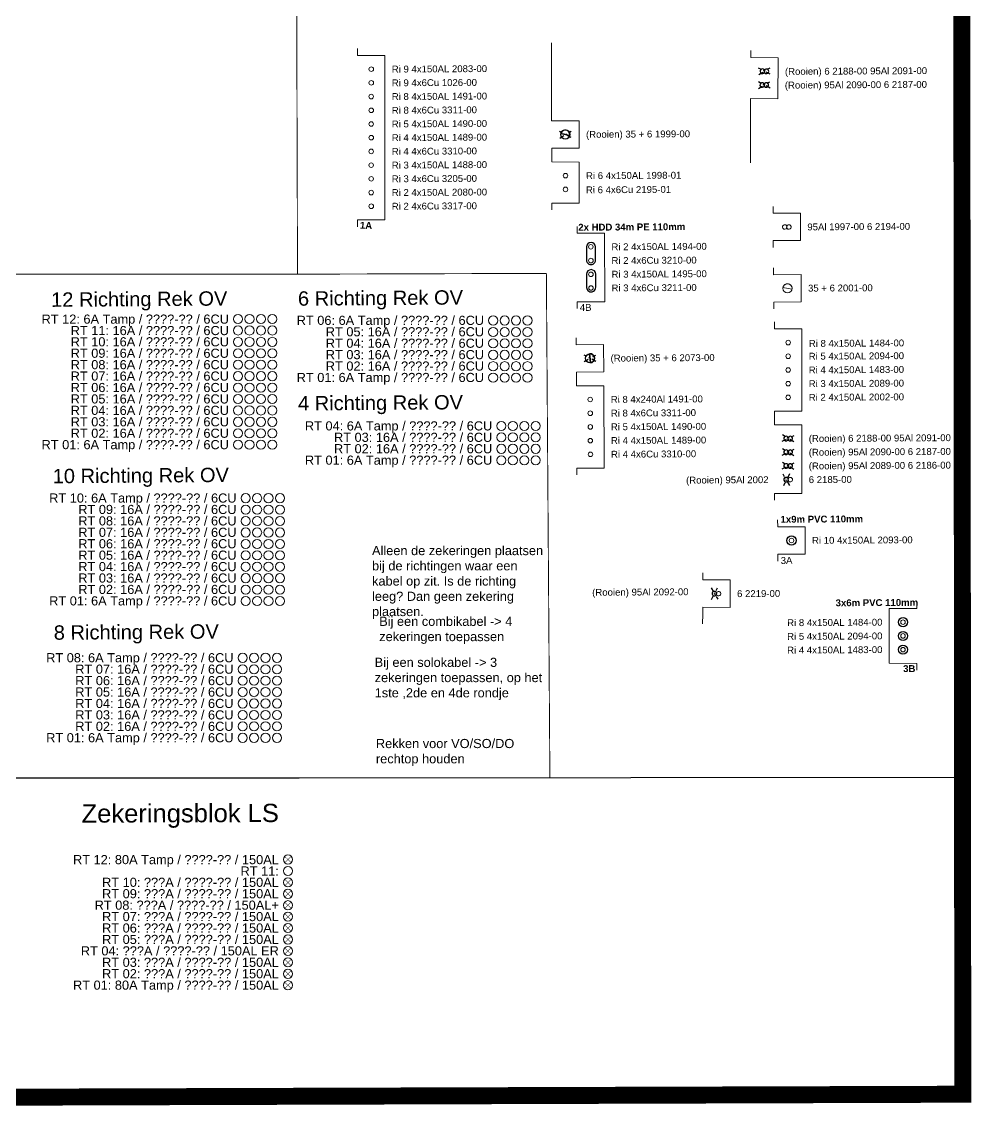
# Model space of a CAD drawing. Header units: metres. Extents: x 342 to 10732, y 11 to 2199.
# Drawn here: x 1237.1 to 1341, y 42.3 to 161.1 of the extents above; entities that cross this region are included whole.
import ezdxf
from ezdxf.enums import TextEntityAlignment as Align

# ---------------------------------------------------------------- set-up
doc = ezdxf.new("R2010")
doc.units = ezdxf.units.M
doc.linetypes.add('DASHDOT', pattern=[1, 0.5, -0.25, 0, -0.25])
doc.linetypes.add('DASHED', pattern=[0.75, 0.5, -0.25])
for name, color, linetype, lineweight in [('01 - Bestaande kabel', 125, 'Continuous', 0), ('01 - Mantelbuis', 6, 'Continuous', 0), ('Aansluiting LS K01', 120, 'DASHED', 0), ('Aansluiting LS K02', 52, 'DASHED', 0), ('Aansluiting LS K03', 5, 'DASHED', 0), ('Aansluiting LS K06', 30, 'DASHED', 0), ('Aansluiting LS K07', 252, 'DASHED', 0), ('Aansluiting LS K08', 244, 'DASHED', 0), ('Aansluiting LS K09', 104, 'DASHED', 0), ('Aansluiting LS K10', 1, 'DASHED', 0), ('Aansluiting LS K11', 190, 'DASHED', 0), ('Aansluiting LS K12', 201, 'DASHED', 0), ('E_LV_CROSS_SECTION', 5, 'Continuous', 0), ('E_LV_REFERENCE', 5, 'Continuous', 0)]:
    doc.layers.add(name, color=color, linetype=linetype, lineweight=lineweight)
for name, color, linetype, lineweight, true_color in [('01-Te Rooien Kabel', 7, 'DASHDOT', 0, 0x1940ff), ('Aansluiting LS K04', 7, 'DASHED', 0, 0x00f000), ('Aansluiting LS K05', 7, 'DASHED', 0, 0xeb00eb)]:
    doc.layers.add(name, color=color, linetype=linetype, lineweight=lineweight, true_color=true_color)
for name, color, linetype in [('N-E-LS-Mantelbuis', 6, 'Continuous'), ('N-E-LS-Verwijderd', 5, 'DASHDOT'), ('Opmerking', 7, 'Continuous')]:
    doc.layers.add(name, color=color, linetype=linetype)
doc.styles.add('ARIAL', font='arial.ttf')
doc.styles.get("Standard").update_dxf_attribs({"font": 'arial.ttf'})
doc.styles.add('TM-0.5', font='', dxfattribs={"height": 0.5})
doc.styles.get('TM-0.5').set_extended_font_data('Arial Nova Light')

# ---------------------------------------------------------------- blocks, each defined once
blk = doc.blocks.new('E_LV_CABLE_POINT_POSITION_MAP_2')
at = {"color": 0, "linetype": 'ByBlock'}
for start, end in [(48.652161, 228.652161), (228.652161, 48.652161)]:
    blk.add_arc((-0.5, 0), 124999.9, start, end, dxfattribs=at)
blk = doc.blocks.new('E_LV_CABLE_POINT_POSITION_MAP_1')
at = {"color": 0, "linetype": 'ByBlock'}
for start, end in [(48.652161, 228.652161), (228.652161, 48.652161)]:
    blk.add_arc((-0.5, 0), 124999.9, start, end, dxfattribs=at)
blk = doc.blocks.new('E_LV_CABLE_POINT_POSITION_MAP_3')
at = {"color": 0, "linetype": 'ByBlock'}
for p in [(0, 249997), (265, 249997)]:
    blk.add_line(p, (265, -250000), dxfattribs=at)
blk.add_lwpolyline([(265, -250000), (0, 249997)], dxfattribs=at)
blk.add_circle((265, -1), 249999, dxfattribs=at)
blk.add_arc((132.5, -1.5), 249998.5, 270.030367, 90.030367, dxfattribs=at)
blk = doc.blocks.new('RT 1-12 OV')
at = {"linetype": 'DASHED'}
blk.add_wipeout([(-21.91, 7.99), (5.78, 7.99), (5.78, -7.65), (-21.91, -7.65)], dxfattribs=at)
at = {"layer": 'Aansluiting LS K01', "linetype": 'Continuous'}
for centre in [(1.12, -6.49), (2.37, -6.49), (3.62, -6.49), (4.87, -6.49)]:
    blk.add_circle(centre, 0.5, dxfattribs=at)
at = {"layer": 'Aansluiting LS K02', "linetype": 'Continuous'}
for centre in [(1.12, -5.24), (2.37, -5.24), (3.62, -5.24), (4.87, -5.24)]:
    blk.add_circle(centre, 0.5, dxfattribs=at)
at = {"layer": 'Aansluiting LS K03', "linetype": 'Continuous'}
for centre in [(1.12, -3.99), (2.37, -3.99), (3.62, -3.99), (4.87, -3.99)]:
    blk.add_circle(centre, 0.5, dxfattribs=at)
at = {"layer": 'Aansluiting LS K04', "linetype": 'Continuous'}
for centre in [(1.12, -2.74), (2.37, -2.74), (3.62, -2.74), (4.87, -2.74)]:
    blk.add_circle(centre, 0.5, dxfattribs=at)
at = {"layer": 'Aansluiting LS K05', "linetype": 'Continuous'}
for centre in [(1.12, -1.49), (2.37, -1.49), (3.62, -1.49), (4.87, -1.49)]:
    blk.add_circle(centre, 0.5, dxfattribs=at)
at = {"layer": 'Aansluiting LS K06', "linetype": 'Continuous'}
for centre in [(1.12, -0.24), (2.37, -0.24), (3.62, -0.24), (4.87, -0.24)]:
    blk.add_circle(centre, 0.5, dxfattribs=at)
at = {"layer": 'Aansluiting LS K07', "linetype": 'Continuous'}
for centre in [(1.12, 1.01), (2.37, 1.01), (3.62, 1.01), (4.87, 1.01)]:
    blk.add_circle(centre, 0.5, dxfattribs=at)
at = {"layer": 'Aansluiting LS K08', "linetype": 'Continuous'}
for centre in [(1.12, 2.26), (2.37, 2.26), (3.62, 2.26), (4.87, 2.26)]:
    blk.add_circle(centre, 0.5, dxfattribs=at)
at = {"layer": 'Aansluiting LS K09', "linetype": 'Continuous'}
for centre in [(1.12, 3.51), (2.37, 3.51), (3.62, 3.51), (4.87, 3.51)]:
    blk.add_circle(centre, 0.5, dxfattribs=at)
at = {"layer": 'Aansluiting LS K10', "linetype": 'Continuous'}
for centre in [(1.12, 4.76), (2.37, 4.76), (3.62, 4.76), (4.87, 4.76)]:
    blk.add_circle(centre, 0.5, dxfattribs=at)
at = {"layer": 'Aansluiting LS K11', "linetype": 'Continuous'}
for centre in [(1.12, 6.01), (2.37, 6.01), (3.62, 6.01), (4.87, 6.01)]:
    blk.add_circle(centre, 0.5, dxfattribs=at)
at = {"layer": 'Aansluiting LS K12', "linetype": 'Continuous'}
for centre in [(1.12, 7.26), (2.37, 7.26), (3.62, 7.26), (4.87, 7.26)]:
    blk.add_circle(centre, 0.5, dxfattribs=at)
at = {"layer": 'Aansluiting LS K01', "style": 'ARIAL'}
blk.add_attdef('RT_01:', text='', height=1, dxfattribs=at).set_placement((0.12, -6.98), align=Align.RIGHT)
at = {"layer": 'Aansluiting LS K02', "style": 'ARIAL'}
blk.add_attdef('RT_02:', text='', height=1, dxfattribs=at).set_placement((0.12, -5.73), align=Align.RIGHT)
at = {"layer": 'Aansluiting LS K03', "style": 'ARIAL'}
blk.add_attdef('RT_03:', text='', height=1, dxfattribs=at).set_placement((0.12, -4.48), align=Align.RIGHT)
at = {"layer": 'Aansluiting LS K04', "style": 'ARIAL'}
blk.add_attdef('RT_04:', text='', height=1, dxfattribs=at).set_placement((0.12, -3.23), align=Align.RIGHT)
at = {"layer": 'Aansluiting LS K05', "style": 'ARIAL'}
blk.add_attdef('RT_05:', text='', height=1, dxfattribs=at).set_placement((0.12, -1.98), align=Align.RIGHT)
at = {"layer": 'Aansluiting LS K06', "style": 'ARIAL'}
blk.add_attdef('RT_06:', text='', height=1, dxfattribs=at).set_placement((0.12, -0.73), align=Align.RIGHT)
at = {"layer": 'Aansluiting LS K07', "style": 'ARIAL'}
blk.add_attdef('RT_07:', text='', height=1, dxfattribs=at).set_placement((0.12, 0.52), align=Align.RIGHT)
at = {"layer": 'Aansluiting LS K08', "style": 'ARIAL'}
blk.add_attdef('RT_08:', text='', height=1, dxfattribs=at).set_placement((0.12, 1.77), align=Align.RIGHT)
at = {"layer": 'Aansluiting LS K09', "style": 'ARIAL'}
blk.add_attdef('RT_09:', text='', height=1, dxfattribs=at).set_placement((0.12, 3.02), align=Align.RIGHT)
at = {"layer": 'Aansluiting LS K10', "style": 'ARIAL'}
blk.add_attdef('RT_10:', text='', height=1, dxfattribs=at).set_placement((0.12, 4.27), align=Align.RIGHT)
at = {"layer": 'Aansluiting LS K11', "style": 'ARIAL'}
blk.add_attdef('RT_11:', text='', height=1, dxfattribs=at).set_placement((0.12, 5.5), align=Align.RIGHT)
at = {"layer": 'Aansluiting LS K12', "style": 'ARIAL'}
blk.add_attdef('RT_12:', text='', height=1, dxfattribs=at).set_placement((0.12, 6.75), align=Align.RIGHT)
blk = doc.blocks.new('RT 1-10 OV')
at = {"linetype": 'DASHED'}
blk.add_wipeout([(-22.09, 8.07), (5.6, 8.07), (5.6, -5.16), (-22.09, -5.16)], dxfattribs=at)
at = {"layer": 'Aansluiting LS K01', "linetype": 'Continuous'}
for centre in [(0.94, -4.01), (2.19, -4.01), (3.44, -4.01), (4.69, -4.01)]:
    blk.add_circle(centre, 0.5, dxfattribs=at)
at = {"layer": 'Aansluiting LS K02', "linetype": 'Continuous'}
for centre in [(0.94, -2.76), (2.19, -2.76), (3.44, -2.76), (4.69, -2.76)]:
    blk.add_circle(centre, 0.5, dxfattribs=at)
at = {"layer": 'Aansluiting LS K03', "linetype": 'Continuous'}
for centre in [(0.94, -1.51), (2.19, -1.51), (3.44, -1.51), (4.69, -1.51)]:
    blk.add_circle(centre, 0.5, dxfattribs=at)
at = {"layer": 'Aansluiting LS K04', "linetype": 'Continuous'}
for centre in [(0.94, -0.26), (2.19, -0.26), (3.44, -0.26), (4.69, -0.26)]:
    blk.add_circle(centre, 0.5, dxfattribs=at)
at = {"layer": 'Aansluiting LS K05', "linetype": 'Continuous'}
for centre in [(0.94, 0.99), (2.19, 0.99), (3.44, 0.99), (4.69, 0.99)]:
    blk.add_circle(centre, 0.5, dxfattribs=at)
at = {"layer": 'Aansluiting LS K06', "linetype": 'Continuous'}
for centre in [(0.94, 2.24), (2.19, 2.24), (3.44, 2.24), (4.69, 2.24)]:
    blk.add_circle(centre, 0.5, dxfattribs=at)
at = {"layer": 'Aansluiting LS K07', "linetype": 'Continuous'}
for centre in [(0.94, 3.49), (2.19, 3.49), (3.44, 3.49), (4.69, 3.49)]:
    blk.add_circle(centre, 0.5, dxfattribs=at)
at = {"layer": 'Aansluiting LS K08', "linetype": 'Continuous'}
for centre in [(0.94, 4.74), (2.19, 4.74), (3.44, 4.74), (4.69, 4.74)]:
    blk.add_circle(centre, 0.5, dxfattribs=at)
at = {"layer": 'Aansluiting LS K09', "linetype": 'Continuous'}
for centre in [(0.94, 5.99), (2.19, 5.99), (3.44, 5.99), (4.69, 5.99)]:
    blk.add_circle(centre, 0.5, dxfattribs=at)
at = {"layer": 'Aansluiting LS K10', "linetype": 'Continuous'}
for centre in [(0.94, 7.24), (2.19, 7.24), (3.44, 7.24), (4.69, 7.24)]:
    blk.add_circle(centre, 0.5, dxfattribs=at)
at = {"layer": 'Aansluiting LS K01', "style": 'ARIAL'}
blk.add_attdef('RT_01:', text='', height=1, dxfattribs=at).set_placement((-0.06, -4.49), align=Align.RIGHT)
at = {"layer": 'Aansluiting LS K02', "style": 'ARIAL'}
blk.add_attdef('RT_02:', text='', height=1, dxfattribs=at).set_placement((-0.06, -3.24), align=Align.RIGHT)
at = {"layer": 'Aansluiting LS K03', "style": 'ARIAL'}
blk.add_attdef('RT_03:', text='', height=1, dxfattribs=at).set_placement((-0.06, -1.99), align=Align.RIGHT)
at = {"layer": 'Aansluiting LS K04', "style": 'ARIAL'}
blk.add_attdef('RT_04:', text='', height=1, dxfattribs=at).set_placement((-0.06, -0.74), align=Align.RIGHT)
at = {"layer": 'Aansluiting LS K05', "style": 'ARIAL'}
blk.add_attdef('RT_05:', text='', height=1, dxfattribs=at).set_placement((-0.06, 0.51), align=Align.RIGHT)
at = {"layer": 'Aansluiting LS K06', "style": 'ARIAL'}
blk.add_attdef('RT_06:', text='', height=1, dxfattribs=at).set_placement((-0.06, 1.76), align=Align.RIGHT)
at = {"layer": 'Aansluiting LS K07', "style": 'ARIAL'}
blk.add_attdef('RT_07:', text='', height=1, dxfattribs=at).set_placement((-0.06, 3.01), align=Align.RIGHT)
at = {"layer": 'Aansluiting LS K08', "style": 'ARIAL'}
blk.add_attdef('RT_08:', text='', height=1, dxfattribs=at).set_placement((-0.06, 4.26), align=Align.RIGHT)
at = {"layer": 'Aansluiting LS K09', "style": 'ARIAL'}
blk.add_attdef('RT_09:', text='', height=1, dxfattribs=at).set_placement((-0.06, 5.51), align=Align.RIGHT)
at = {"layer": 'Aansluiting LS K10', "style": 'ARIAL'}
blk.add_attdef('RT_10:', text='', height=1, dxfattribs=at).set_placement((-0.06, 6.76), align=Align.RIGHT)
blk = doc.blocks.new('RT 1-8 OV')
at = {"linetype": 'DASHED'}
blk.add_wipeout([(-22.16, 5.51), (5.53, 5.51), (5.53, -5.36), (-22.16, -5.36)], dxfattribs=at)
at = {"layer": 'Aansluiting LS K01', "linetype": 'Continuous'}
for centre in [(0.87, -4.21), (2.12, -4.21), (3.37, -4.21), (4.62, -4.21)]:
    blk.add_circle(centre, 0.5, dxfattribs=at)
at = {"layer": 'Aansluiting LS K02', "linetype": 'Continuous'}
for centre in [(0.87, -2.96), (2.12, -2.96), (3.37, -2.96), (4.62, -2.96)]:
    blk.add_circle(centre, 0.5, dxfattribs=at)
at = {"layer": 'Aansluiting LS K03', "linetype": 'Continuous'}
for centre in [(0.87, -1.71), (2.12, -1.71), (3.37, -1.71), (4.62, -1.71)]:
    blk.add_circle(centre, 0.5, dxfattribs=at)
at = {"layer": 'Aansluiting LS K04', "linetype": 'Continuous'}
for centre in [(0.87, -0.46), (2.12, -0.46), (3.37, -0.46), (4.62, -0.46)]:
    blk.add_circle(centre, 0.5, dxfattribs=at)
at = {"layer": 'Aansluiting LS K05', "linetype": 'Continuous'}
for centre in [(0.87, 0.79), (2.12, 0.79), (3.37, 0.79), (4.62, 0.79)]:
    blk.add_circle(centre, 0.5, dxfattribs=at)
at = {"layer": 'Aansluiting LS K06', "linetype": 'Continuous'}
for centre in [(0.87, 2.04), (2.12, 2.04), (3.37, 2.04), (4.62, 2.04)]:
    blk.add_circle(centre, 0.5, dxfattribs=at)
at = {"layer": 'Aansluiting LS K07', "linetype": 'Continuous'}
for centre in [(0.87, 3.29), (2.12, 3.29), (3.37, 3.29), (4.62, 3.29)]:
    blk.add_circle(centre, 0.5, dxfattribs=at)
at = {"layer": 'Aansluiting LS K08', "linetype": 'Continuous'}
for centre in [(0.87, 4.54), (2.12, 4.54), (3.37, 4.54), (4.62, 4.54)]:
    blk.add_circle(centre, 0.5, dxfattribs=at)
at = {"layer": 'Aansluiting LS K01', "style": 'ARIAL'}
blk.add_attdef('RT_01:', text='', height=1, dxfattribs=at).set_placement((-0.13, -4.7), align=Align.RIGHT)
at = {"layer": 'Aansluiting LS K02', "style": 'ARIAL'}
blk.add_attdef('RT_02:', text='', height=1, dxfattribs=at).set_placement((-0.13, -3.45), align=Align.RIGHT)
at = {"layer": 'Aansluiting LS K03', "style": 'ARIAL'}
blk.add_attdef('RT_03:', text='', height=1, dxfattribs=at).set_placement((-0.13, -2.2), align=Align.RIGHT)
at = {"layer": 'Aansluiting LS K04', "style": 'ARIAL'}
blk.add_attdef('RT_04:', text='', height=1, dxfattribs=at).set_placement((-0.13, -0.95), align=Align.RIGHT)
at = {"layer": 'Aansluiting LS K05', "style": 'ARIAL'}
blk.add_attdef('RT_05:', text='', height=1, dxfattribs=at).set_placement((-0.13, 0.3), align=Align.RIGHT)
at = {"layer": 'Aansluiting LS K06', "style": 'ARIAL'}
blk.add_attdef('RT_06:', text='', height=1, dxfattribs=at).set_placement((-0.13, 1.55), align=Align.RIGHT)
at = {"layer": 'Aansluiting LS K07', "style": 'ARIAL'}
blk.add_attdef('RT_07:', text='', height=1, dxfattribs=at).set_placement((-0.13, 2.8), align=Align.RIGHT)
at = {"layer": 'Aansluiting LS K08', "style": 'ARIAL'}
blk.add_attdef('RT_08:', text='', height=1, dxfattribs=at).set_placement((-0.13, 4.05), align=Align.RIGHT)
blk = doc.blocks.new('RT 1-6 OV')
at = {"linetype": 'DASHED'}
blk.add_wipeout([(-22.69, 4.28), (5, 4.28), (5, -4.09), (-22.69, -4.09)], dxfattribs=at)
at = {"layer": 'Aansluiting LS K01', "linetype": 'Continuous'}
for centre in [(0.33, -2.94), (1.58, -2.94), (2.83, -2.94), (4.08, -2.94)]:
    blk.add_circle(centre, 0.5, dxfattribs=at)
at = {"layer": 'Aansluiting LS K02', "linetype": 'Continuous'}
for centre in [(0.33, -1.69), (1.58, -1.69), (2.83, -1.69), (4.08, -1.69)]:
    blk.add_circle(centre, 0.5, dxfattribs=at)
at = {"layer": 'Aansluiting LS K03', "linetype": 'Continuous'}
for centre in [(0.33, -0.44), (1.58, -0.44), (2.83, -0.44), (4.08, -0.44)]:
    blk.add_circle(centre, 0.5, dxfattribs=at)
at = {"layer": 'Aansluiting LS K04', "linetype": 'Continuous'}
for centre in [(0.33, 0.81), (1.58, 0.81), (2.83, 0.81), (4.08, 0.81)]:
    blk.add_circle(centre, 0.5, dxfattribs=at)
at = {"layer": 'Aansluiting LS K05', "linetype": 'Continuous'}
for centre in [(0.33, 2.06), (1.58, 2.06), (2.83, 2.06), (4.08, 2.06)]:
    blk.add_circle(centre, 0.5, dxfattribs=at)
at = {"layer": 'Aansluiting LS K06', "linetype": 'Continuous'}
for centre in [(0.33, 3.31), (1.58, 3.31), (2.83, 3.31), (4.08, 3.31)]:
    blk.add_circle(centre, 0.5, dxfattribs=at)
at = {"layer": 'Aansluiting LS K01', "style": 'ARIAL'}
blk.add_attdef('RT_01:', text='', height=1, dxfattribs=at).set_placement((-0.67, -3.42), align=Align.RIGHT)
at = {"layer": 'Aansluiting LS K02', "style": 'ARIAL'}
blk.add_attdef('RT_02:', text='', height=1, dxfattribs=at).set_placement((-0.67, -2.17), align=Align.RIGHT)
at = {"layer": 'Aansluiting LS K03', "style": 'ARIAL'}
blk.add_attdef('RT_03:', text='', height=1, dxfattribs=at).set_placement((-0.67, -0.92), align=Align.RIGHT)
at = {"layer": 'Aansluiting LS K04', "style": 'ARIAL'}
blk.add_attdef('RT_04:', text='', height=1, dxfattribs=at).set_placement((-0.67, 0.33), align=Align.RIGHT)
at = {"layer": 'Aansluiting LS K05', "style": 'ARIAL'}
blk.add_attdef('RT_05:', text='', height=1, dxfattribs=at).set_placement((-0.67, 1.58), align=Align.RIGHT)
at = {"layer": 'Aansluiting LS K06', "style": 'ARIAL'}
blk.add_attdef('RT_06:', text='', height=1, dxfattribs=at).set_placement((-0.67, 2.83), align=Align.RIGHT)
blk = doc.blocks.new('RT 1-4 OV')
at = {"linetype": 'DASHED'}
blk.add_wipeout([(-21.84, 3), (5.85, 3), (5.85, -2.88), (-21.84, -2.88)], dxfattribs=at)
at = {"layer": 'Aansluiting LS K01', "linetype": 'Continuous'}
for centre in [(1.19, -1.72), (2.44, -1.72), (3.69, -1.72), (4.94, -1.72)]:
    blk.add_circle(centre, 0.5, dxfattribs=at)
at = {"layer": 'Aansluiting LS K02', "linetype": 'Continuous'}
for centre in [(1.19, -0.47), (2.44, -0.47), (3.69, -0.47), (4.94, -0.47)]:
    blk.add_circle(centre, 0.5, dxfattribs=at)
at = {"layer": 'Aansluiting LS K03', "linetype": 'Continuous'}
for centre in [(1.19, 0.78), (2.44, 0.78), (3.69, 0.78), (4.94, 0.78)]:
    blk.add_circle(centre, 0.5, dxfattribs=at)
at = {"layer": 'Aansluiting LS K04', "linetype": 'Continuous'}
for centre in [(1.19, 2.03), (2.44, 2.03), (3.69, 2.03), (4.94, 2.03)]:
    blk.add_circle(centre, 0.5, dxfattribs=at)
at = {"layer": 'Aansluiting LS K01', "style": 'ARIAL'}
blk.add_attdef('RT_01:', text='', height=1, dxfattribs=at).set_placement((0.19, -2.21), align=Align.RIGHT)
at = {"layer": 'Aansluiting LS K02', "style": 'ARIAL'}
blk.add_attdef('RT_02:', text='', height=1, dxfattribs=at).set_placement((0.19, -0.96), align=Align.RIGHT)
at = {"layer": 'Aansluiting LS K03', "style": 'ARIAL'}
blk.add_attdef('RT_03:', text='', height=1, dxfattribs=at).set_placement((0.19, 0.29), align=Align.RIGHT)
at = {"layer": 'Aansluiting LS K04', "style": 'ARIAL'}
blk.add_attdef('RT_04:', text='', height=1, dxfattribs=at).set_placement((0.19, 1.54), align=Align.RIGHT)
blk = doc.blocks.new('RT 1-12 LS')
at = {"linetype": 'DASHED'}
blk.add_wipeout([(-24.51, 8.12), (3.18, 8.12), (3.18, -7.51), (-24.51, -7.51)], dxfattribs=at)
at = {"layer": 'Aansluiting LS K01', "linetype": 'Continuous'}
blk.add_circle((2.26, -6.36), 0.5, dxfattribs=at)
at = {"layer": 'Aansluiting LS K02', "linetype": 'Continuous'}
blk.add_circle((2.26, -5.11), 0.5, dxfattribs=at)
at = {"layer": 'Aansluiting LS K03', "linetype": 'Continuous'}
blk.add_circle((2.26, -3.86), 0.5, dxfattribs=at)
at = {"layer": 'Aansluiting LS K04', "linetype": 'Continuous'}
blk.add_circle((2.26, -2.61), 0.5, dxfattribs=at)
at = {"layer": 'Aansluiting LS K05', "linetype": 'Continuous'}
blk.add_circle((2.26, -1.36), 0.5, dxfattribs=at)
at = {"layer": 'Aansluiting LS K06', "linetype": 'Continuous'}
blk.add_circle((2.26, -0.11), 0.5, dxfattribs=at)
at = {"layer": 'Aansluiting LS K07', "linetype": 'Continuous'}
blk.add_circle((2.26, 1.14), 0.5, dxfattribs=at)
at = {"layer": 'Aansluiting LS K08', "linetype": 'Continuous'}
blk.add_circle((2.26, 2.39), 0.5, dxfattribs=at)
at = {"layer": 'Aansluiting LS K09', "linetype": 'Continuous'}
blk.add_circle((2.26, 3.64), 0.5, dxfattribs=at)
at = {"layer": 'Aansluiting LS K10', "linetype": 'Continuous'}
blk.add_circle((2.26, 4.89), 0.5, dxfattribs=at)
at = {"layer": 'Aansluiting LS K11', "linetype": 'Continuous'}
blk.add_circle((2.26, 6.14), 0.5, dxfattribs=at)
at = {"layer": 'Aansluiting LS K12', "linetype": 'Continuous'}
blk.add_circle((2.26, 7.39), 0.5, dxfattribs=at)
at = {"layer": 'Aansluiting LS K01'}
blk.add_attdef('RT_01:', text='', height=1, dxfattribs=at).set_placement((1.26, -6.85), align=Align.RIGHT)
at = {"layer": 'Aansluiting LS K02'}
blk.add_attdef('RT_02:', text='', height=1, dxfattribs=at).set_placement((1.26, -5.6), align=Align.RIGHT)
at = {"layer": 'Aansluiting LS K03'}
blk.add_attdef('RT_03:', text='', height=1, dxfattribs=at).set_placement((1.26, -4.35), align=Align.RIGHT)
at = {"layer": 'Aansluiting LS K04'}
blk.add_attdef('RT_04:', text='', height=1, dxfattribs=at).set_placement((1.26, -3.1), align=Align.RIGHT)
at = {"layer": 'Aansluiting LS K05'}
blk.add_attdef('RT_05:', text='', height=1, dxfattribs=at).set_placement((1.26, -1.85), align=Align.RIGHT)
at = {"layer": 'Aansluiting LS K06'}
blk.add_attdef('RT_06:', text='', height=1, dxfattribs=at).set_placement((1.26, -0.6), align=Align.RIGHT)
at = {"layer": 'Aansluiting LS K07'}
blk.add_attdef('RT_07:', text='', height=1, dxfattribs=at).set_placement((1.26, 0.65), align=Align.RIGHT)
at = {"layer": 'Aansluiting LS K08'}
blk.add_attdef('RT_08:', text='', height=1, dxfattribs=at).set_placement((1.26, 1.9), align=Align.RIGHT)
at = {"layer": 'Aansluiting LS K09'}
blk.add_attdef('RT_09:', text='', height=1, dxfattribs=at).set_placement((1.26, 3.15), align=Align.RIGHT)
at = {"layer": 'Aansluiting LS K10'}
blk.add_attdef('RT_10:', text='', height=1, dxfattribs=at).set_placement((1.26, 4.4), align=Align.RIGHT)
at = {"layer": 'Aansluiting LS K11'}
blk.add_attdef('RT_11:', text='', height=1, dxfattribs=at).set_placement((1.26, 5.63), align=Align.RIGHT)
at = {"layer": 'Aansluiting LS K12'}
blk.add_attdef('RT_12:', text='', height=1, dxfattribs=at).set_placement((1.26, 6.88), align=Align.RIGHT)
blk = doc.blocks.new('Zekering')
at = {"color": 0, "linetype": 'Continuous', "const_width": 0.05}
for points in [[(-0.36, 0.34), (0.35, -0.35)], [(-0.35, -0.35), (0.35, 0.35)]]:
    blk.add_lwpolyline(points, dxfattribs=at)

msp = doc.modelspace()

# ---------------------------------------------------------------- linework, layer by layer
at = {"const_width": 0.1}
for points in [[(1223.39294, 133.4354), (1267.29991, 133.4354), (1267.07838, 205.66857)], [(1267.29991, 133.4354), (1294.52214, 133.52204), (1294.90776, 78.36782)]]:
    msp.add_lwpolyline(points, dxfattribs=at)
msp.add_lwpolyline([(1223.56826, 78.34332), (1267.47524, 78.34332), (1340.04657, 78.40815)])
at = {"layer": '01-Te Rooien Kabel', "lineweight": 30}
for points in [[(1319.01722, 155.3188), (1317.74081, 155.98842)], [(1317.75758, 155.28862), (1319.00044, 156.0186)], [(1318.99129, 153.78902), (1317.71488, 154.45864)], [(1317.73165, 153.75884), (1318.97452, 154.48882)], [(1297.25245, 148.39398), (1295.9586, 149.02922)], [(1295.99407, 148.33012), (1297.21698, 149.09308)], [(1299.92273, 123.88342), (1298.65886, 124.5764)], [(1298.66275, 123.87641), (1299.91884, 124.5834)], [(1320.32949, 115.1544), (1321.62044, 115.79554)], [(1321.58815, 115.09628), (1320.36178, 115.85366)], [(1320.33106, 113.6344), (1321.62201, 114.27554)], [(1321.58972, 113.57628), (1320.36335, 114.33366)], [(1321.5927, 112.08628), (1320.36633, 112.84366)], [(1320.33404, 112.14441), (1321.62499, 112.78554)], [(1321.16163, 110.32299), (1320.40978, 111.55275)], [(1321.10918, 111.5819), (1320.46224, 110.29385)], [(1312.53945, 99.11257), (1313.27478, 97.87286)], [(1312.57506, 97.85307), (1313.23917, 99.13235)]]:
    msp.add_lwpolyline(points, dxfattribs=at)
at = {"layer": 'Aansluiting LS K02', "linetype": 'Continuous'}
for centre in [(1275.3621, 142.36349), (1275.36276, 140.86387), (1299.39202, 136.42057), (1299.39456, 134.9209), (1320.97317, 119.96046)]:
    msp.add_circle(centre, 0.25, dxfattribs=at)
at = {"layer": 'Aansluiting LS K03', "linetype": 'Continuous'}
for centre in [(1275.36189, 145.36277), (1275.36255, 143.86316), (1299.39822, 133.42129), (1299.40023, 131.92045), (1320.9726, 121.45879)]:
    msp.add_circle(centre, 0.25, dxfattribs=at)
at = {"layer": 'Aansluiting LS K04', "linetype": 'Continuous'}
for centre in [(1275.36334, 148.36328), (1275.36235, 146.86244), (1320.97531, 122.95545), (1299.33597, 115.22506), (1299.343, 113.72546), (1333.53476, 92.36573)]:
    msp.add_circle(centre, 0.25, dxfattribs=at)
at = {"layer": 'Aansluiting LS K05', "linetype": 'Continuous'}
for centre in [(1275.36268, 149.8629), (1320.97371, 124.45629), (1299.33006, 116.72472), (1333.53569, 93.86539)]:
    msp.add_circle(centre, 0.25, dxfattribs=at)
at = {"layer": 'Aansluiting LS K06', "linetype": 'Continuous'}
for centre in [(1296.61509, 144.20657), (1296.60939, 142.70767)]:
    msp.add_circle(centre, 0.25, dxfattribs=at)
at = {"layer": 'Aansluiting LS K08', "linetype": 'Continuous'}
for centre in [(1275.36248, 152.86218), (1275.36314, 151.36256), (1320.97483, 125.95304), (1299.31712, 119.72397), (1299.32303, 118.22432), (1333.53713, 95.36638)]:
    msp.add_circle(centre, 0.25, dxfattribs=at)
at = {"layer": 'Aansluiting LS K09', "linetype": 'Continuous', "const_width": 1.85405}
msp.add_lwpolyline([(1339.93258, 205.99538), (1340.07755, 43.7298), (1179.56757, 43.23096), (1179.41719, 205.54203), (1339.93258, 205.99538)], dxfattribs=at)
at = {"layer": 'Aansluiting LS K09', "linetype": 'Continuous'}
for centre in [(1275.36314, 155.86269), (1275.36294, 154.36185)]:
    msp.add_circle(centre, 0.25, dxfattribs=at)
at = {"layer": 'Aansluiting LS K10', "linetype": 'Continuous'}
msp.add_circle((1321.33307, 104.30473), 0.25, dxfattribs=at)
at = {"layer": 'E_LV_CROSS_SECTION', "linetype": 'Continuous'}
for points in [[(1273.86274, 138.61555), (1273.86297, 139.36538), (1276.86271, 139.36538), (1276.86227, 157.3623), (1273.86268, 157.3623), (1273.86291, 158.11214)], [(1316.83605, 151.89408), (1316.84241, 152.64377), (1319.84298, 152.61703), (1319.88342, 157.11683), (1316.88383, 157.14341), (1316.89034, 157.89408)], [(1295.09705, 150.96039), (1295.09982, 150.21044), (1298.0998, 150.22249), (1298.11184, 147.22251), (1295.11186, 147.21047), (1295.11463, 146.46052)], [(1295.11463, 146.46052), (1295.11376, 145.7097), (1298.11391, 145.70575), (1298.1079, 141.2067), (1295.10677, 141.21082), (1295.10624, 140.46197)], [(1319.31877, 140.85214), (1319.31908, 140.10132), (1322.31923, 140.10208), (1322.31999, 137.10193), (1319.31885, 137.10134), (1319.3195, 136.35249)], [(1297.90417, 129.66796), (1297.9029, 130.41779), (1300.90263, 130.42378), (1300.88816, 137.92318), (1297.88857, 137.91718), (1297.8873, 138.66701)], [(1319.38093, 134.12676), (1319.38599, 133.37721), (1322.38657, 133.39903), (1322.40839, 130.39845), (1319.40781, 130.37663), (1319.41386, 129.62688)], [(1319.47338, 128.20712), (1319.47346, 127.45683), (1322.47366, 127.45729), (1322.47425, 118.45756), (1319.47504, 118.45697), (1319.47413, 117.7068)], [(1297.77295, 126.46788), (1297.77861, 125.71807), (1300.77872, 125.74181), (1300.80345, 122.74179), (1297.80334, 122.71806), (1297.809, 121.96826)], [(1297.85201, 111.46961), (1297.84906, 112.21944), (1300.84877, 112.23218), (1300.81152, 121.23117), (1297.81196, 121.21843), (1297.809, 121.96826)], [(1319.47413, 117.7068), (1319.47422, 116.9565), (1322.47441, 116.95697), (1322.47366, 109.45724), (1319.47445, 109.45664), (1319.47355, 108.70647)], [(1319.82339, 106.54542), (1319.82638, 105.79506), (1322.8272, 105.80917), (1322.84052, 102.80951), (1319.84067, 102.79522), (1319.84385, 102.04584)], [(1311.62096, 96.24986), (1311.62494, 97.00014), (1314.62426, 96.98552), (1314.64018, 99.98667), (1311.63956, 99.99947), (1311.64353, 100.74976)], [(1335.03212, 90.11489), (1335.03258, 90.86472), (1332.03284, 90.8675), (1332.03799, 96.86789), (1335.03773, 96.86511), (1335.0382, 97.61495)]]:
    msp.add_lwpolyline(points, dxfattribs=at)
at = {"layer": 'E_LV_REFERENCE', "linetype": 'Continuous'}
for p, q in [((1295.06575, 158.74046), (1295.09705, 150.96039)), ((1316.84767, 145.60092), (1316.83605, 151.89408)), ((1311.62096, 96.25048), (1311.61553, 95.17434))]:
    msp.add_line(p, q, dxfattribs=at)
at = {"layer": 'N-E-LS-Mantelbuis'}
for points in [[(1298.9065, 136.40942), (1298.90633, 134.97527, 1), (1299.90633, 134.97787), (1299.9065, 136.41201, 1)], [(1298.91991, 133.42945), (1298.91974, 131.9953, 1), (1299.91973, 131.9979), (1299.91991, 133.43204, 1)]]:
    msp.add_lwpolyline(points, format="xyb", close=True, dxfattribs=at)
for centre in [(1321.33307, 104.30473), (1333.53713, 95.36638), (1333.53569, 93.86539), (1333.53476, 92.36573)]:
    msp.add_circle(centre, 0.5, dxfattribs=at)

# ---------------------------------------------------------------- block references
at = {"layer": '01 - Bestaande kabel', "linetype": 'Continuous'}
for name, p, xscale, yscale, rotation in [('E_LV_CABLE_POINT_POSITION_MAP_1', (1320.59431, 138.60163), 1.999999999999999e-06, 1.999999999999999e-06, 78.10403706814488), ('E_LV_CABLE_POINT_POSITION_MAP_2', (1321.04476, 138.60162), 1.999999999999999e-06, 1.999999999999999e-06, 78.10403706814488), ('E_LV_CABLE_POINT_POSITION_MAP_3', (1320.89719, 131.88783), 1.999999999999999e-06, 1.999999999999999e-06, 78.68730365804632), ('E_LV_CABLE_POINT_POSITION_MAP_1', (1321.19864, 110.95649), 2e-06, 2e-06, 82.57829812857115), ('E_LV_CABLE_POINT_POSITION_MAP_2', (1313.35764, 98.49051), 2.000000000000002e-06, 2.000000000000002e-06, 27.93382707315079)]:
    msp.add_blockref(name, p, dxfattribs=dict(at, xscale=xscale, yscale=yscale, rotation=rotation))
at = {"layer": 'N-E-LS-Verwijderd', "linetype": 'Continuous'}
for name, p, xscale, yscale, rotation in [('E_LV_CABLE_POINT_POSITION_MAP_2', (1318.14477, 155.63254), 2e-06, 2e-06, 80.76804223453266), ('E_LV_CABLE_POINT_POSITION_MAP_1', (1318.59491, 155.62827), 2e-06, 2e-06, 80.76804223453266), ('E_LV_CABLE_POINT_POSITION_MAP_2', (1318.1319, 154.13217), 2e-06, 2e-06, 80.76804223453266), ('E_LV_CABLE_POINT_POSITION_MAP_1', (1318.58105, 154.12806), 2e-06, 2e-06, 80.76804223453266), ('E_LV_CABLE_POINT_POSITION_MAP_3', (1296.60622, 148.71589), 2e-06, 2e-06, 78.75154736501615), ('E_LV_CABLE_POINT_POSITION_MAP_3', (1299.29053, 124.22989), 2e-06, 2e-06, 5.405601513029543), ('E_LV_CABLE_POINT_POSITION_MAP_2', (1320.74924, 115.45725), 2e-06, 2e-06, 82.57829812857115), ('E_LV_CABLE_POINT_POSITION_MAP_1', (1321.19899, 115.45715), 2e-06, 2e-06, 82.57829812857115), ('E_LV_CABLE_POINT_POSITION_MAP_2', (1320.74941, 113.95665), 2e-06, 2e-06, 82.57829812857115), ('E_LV_CABLE_POINT_POSITION_MAP_1', (1321.19916, 113.95656), 2e-06, 2e-06, 82.57829812857115), ('E_LV_CABLE_POINT_POSITION_MAP_2', (1320.74871, 112.45718), 2e-06, 2e-06, 82.57829812857115), ('E_LV_CABLE_POINT_POSITION_MAP_1', (1321.19946, 112.45696), 2e-06, 2e-06, 82.57829812857115), ('E_LV_CABLE_POINT_POSITION_MAP_2', (1320.74888, 110.95659), 2e-06, 2e-06, 82.57829812857115), ('E_LV_CABLE_POINT_POSITION_MAP_1', (1312.90712, 98.49271), 2.000000000000002e-06, 2.000000000000002e-06, 27.93382707315079)]:
    msp.add_blockref(name, p, dxfattribs=dict(at, xscale=xscale, yscale=yscale, rotation=rotation))

# ---------------------------------------------------------------- texts
at = {"attachment_point": 1, "style": 'TM-0.5'}
for s, width, insert, char_height, rotation in [('12 Richting Rek OV', 18.9857139, (1240.33647, 131.43208), 1.5716876, 0.4247719), ('6 Richting Rek OV', 18.9857139, (1267.33938, 131.55596), 1.5716876, 0.4247719), ('4 Richting Rek OV', 18.9857139, (1267.33938, 120.09302), 1.5716876, 0.4247719), ('10 Richting Rek OV', 18.9857139, (1240.50884, 112.13269), 1.5716876, 0.4247719), ('8 Richting Rek OV', 18.9857139, (1240.62757, 95.01646), 1.5716876, 0.4247719), ('Zekeringsblok LS', 29.7762328, (1243.67429, 75.4373), 2, 0.171549)]:
    msp.add_mtext_dynamic_manual_height_columns(s, width=width, gutter_width=23.74305, heights=[0], dxfattribs=dict(at, insert=insert, char_height=char_height, rotation=rotation))
at = {"insert": (1275.87542, 82.5943), "char_height": 1, "attachment_point": 1, "style": 'TM-0.5'}
msp.add_mtext_dynamic_manual_height_columns('{\\C1;Rekken voor VO/SO/DO rechtop houden}', width=18.7151041, gutter_width=23.74305, heights=[3.10317], dxfattribs=at)
at = {"layer": '01 - Bestaande kabel', "style": 'TM-0.5'}
for s, p in [('95Al 1997-00 6 2194-00', (1323.06903, 138.60306)), ('35 + 6 2001-00', (1323.14704, 131.9038)), ('6 2185-00', (1323.22366, 110.95692)), ('6 2219-00', (1315.38163, 98.48165))]:
    msp.add_text(s, height=0.75, rotation=0.3365345, dxfattribs=at).set_placement(p, align=Align.MIDDLE_LEFT)
at = {"layer": '01 - Mantelbuis', "char_height": 0.75, "attachment_point": 1, "style": 'TM-0.5'}
for s, insert, rotation in [('\\fArial Nova Light|b1|i0|c0|p34;1A', (1274.1433, 139.16793), 357.9003112), ('\\fArial Nova Light|b1|i0|c0|p34;2x HDD 34m PE 110mm', (1298.00976, 138.94229), 0.3365345), ('4B', (1298.17853, 130.16923), 0.1938329), ('{\\fArial Nova Light|b1|i0|c0|p34;1x9m PVC 110mm}', (1320.13888, 106.99198), 0.3365345), ('3A', (1320.15064, 102.48603), 0.9861112), ('{\\fArial Nova Light|b1|i0|c0|p34;3x6m PVC 110mm}', (1326.16402, 97.85683), 0.3365345), ('\\fArial Nova Light|b1|i0|c0|p34;3B', (1333.54567, 90.65832), 0.6201905)]:
    msp.add_mtext_dynamic_manual_height_columns(s, width=13.1896054, gutter_width=2.5, heights=[0.89827], dxfattribs=dict(at, insert=insert, rotation=rotation))
at = {"layer": '01-Te Rooien Kabel', "style": 'TM-0.5'}
for s, p in [('(Rooien) 6 2188-00 95Al 2091-00', (1320.62024, 155.61011)), ('(Rooien) 95Al 2090-00 6 2187-00', (1320.60637, 154.1099)), ('(Rooien) 35 + 6 1999-00', (1298.85625, 148.72517)), ('(Rooien) 35 + 6 2073-00', (1301.54084, 124.24796)), ('(Rooien) 6 2188-00 95Al 2091-00', (1323.22389, 115.45659)), ('(Rooien) 95Al 2090-00 6 2187-00', (1323.22418, 113.95699)), ('(Rooien) 95Al 2089-00 6 2186-00', (1323.22435, 112.45639)), ('(Rooien) 95Al 2092-00', (1299.53179, 98.63243))]:
    msp.add_text(s, height=0.75, rotation=0.3365345, dxfattribs=at).set_placement(p, align=Align.MIDDLE_LEFT)
msp.add_text('(Rooien) 95Al 2002', height=0.75, rotation=0.3365345, dxfattribs=at).set_placement((1318.8288, 110.95476), align=Align.MIDDLE_RIGHT)
at = {"layer": 'Aansluiting LS K02', "style": 'TM-0.5'}
for s, p in [('Ri 2 4x150AL 2080-00', (1277.61083, 142.36349)), ('Ri 2 4x6Cu 3317-00', (1277.61149, 140.86387)), ('Ri 2 4x150AL 1494-00', (1301.64075, 136.42506)), ('Ri 2 4x6Cu 3210-00', (1301.64329, 134.9254)), ('Ri 2 4x150AL 2002-00', (1323.22424, 119.95725))]:
    msp.add_text(s, height=0.75, rotation=0.3365345, dxfattribs=at).set_placement(p, align=Align.MIDDLE_LEFT)
at = {"layer": 'Aansluiting LS K03', "style": 'TM-0.5'}
for s, p in [('Ri 3 4x150AL 1488-00', (1277.61063, 145.36277)), ('Ri 3 4x6Cu 3205-00', (1277.61129, 143.86316)), ('Ri 3 4x150AL 1495-00', (1301.64695, 133.42579)), ('Ri 3 4x6Cu 3211-00', (1301.64895, 131.92495)), ('Ri 3 4x150AL 2089-00', (1323.22494, 121.45672))]:
    msp.add_text(s, height=0.75, rotation=0.3365345, dxfattribs=at).set_placement(p, align=Align.MIDDLE_LEFT)
at = {"layer": 'Aansluiting LS K04', "style": 'TM-0.5'}
for s, p in [('Ri 4 4x150AL 1489-00', (1277.61208, 148.36328)), ('Ri 4 4x6Cu 3310-00', (1277.61108, 146.86244)), ('Ri 4 4x150AL 1483-00', (1323.22477, 122.95731)), ('Ri 4 4x150AL 1489-00', (1301.58469, 115.23461)), ('Ri 4 4x6Cu 3310-00', (1301.59172, 113.73501))]:
    msp.add_text(s, height=0.75, rotation=0.3365345, dxfattribs=at).set_placement(p, align=Align.MIDDLE_LEFT)
msp.add_text('Ri 4 4x150AL 1483-00', height=0.75, rotation=0.3365345, dxfattribs=at).set_placement((1331.28542, 92.36786), align=Align.MIDDLE_RIGHT)
at = {"layer": 'Aansluiting LS K05', "style": 'TM-0.5'}
for s, p in [('Ri 5 4x150AL 1490-00', (1277.61142, 149.8629)), ('Ri 5 4x150AL 2094-00', (1323.22447, 124.45691)), ('Ri 5 4x150AL 1490-00', (1301.57877, 116.73427))]:
    msp.add_text(s, height=0.75, rotation=0.3365345, dxfattribs=at).set_placement(p, align=Align.MIDDLE_LEFT)
msp.add_text('Ri 5 4x150AL 2094-00', height=0.75, rotation=0.3365345, dxfattribs=at).set_placement((1331.28635, 93.86752), align=Align.MIDDLE_RIGHT)
at = {"layer": 'Aansluiting LS K06', "style": 'TM-0.5'}
for s, p in [('Ri 6 4x150AL 1998-01 ', (1298.86136, 144.20556)), ('Ri 6 4x6Cu 2195-01 ', (1298.85012, 142.6556))]:
    msp.add_text(s, height=0.75, rotation=0.3365345, dxfattribs=at).set_placement(p, align=Align.MIDDLE_LEFT)
at = {"layer": 'Aansluiting LS K08', "style": 'TM-0.5'}
for s, p in [('Ri 8 4x150AL 1491-00', (1277.61121, 152.86218)), ('Ri 8 4x6Cu 3311-00', (1277.61187, 151.36256)), ('Ri 8 4x150AL 1484-00', (1323.23323, 125.85689)), ('Ri 8 4x240Al 1491-00', (1301.56583, 119.73352)), ('Ri 8 4x6Cu 3311-00', (1301.57175, 118.23387))]:
    msp.add_text(s, height=0.75, rotation=0.3365345, dxfattribs=at).set_placement(p, align=Align.MIDDLE_LEFT)
msp.add_text('Ri 8 4x150AL 1484-00', height=0.75, rotation=0.3365345, dxfattribs=at).set_placement((1331.28819, 95.3676), align=Align.MIDDLE_RIGHT)
at = {"layer": 'Aansluiting LS K09', "style": 'TM-0.5'}
for s, p in [('Ri 9 4x150AL 2083-00', (1277.61187, 155.86269)), ('Ri 9 4x6Cu 1026-00', (1277.61167, 154.36185))]:
    msp.add_text(s, height=0.75, rotation=0.3365345, dxfattribs=at).set_placement(p, align=Align.MIDDLE_LEFT)
at = {"layer": 'Aansluiting LS K10', "style": 'TM-0.5'}
msp.add_text('Ri 10 4x150AL 2093-00', height=0.75, rotation=0.3365345, dxfattribs=at).set_placement((1323.58373, 104.31243), align=Align.MIDDLE_LEFT)
at = {"layer": 'Opmerking', "char_height": 1, "attachment_point": 1, "style": 'TM-0.5'}
for s, width, insert in [('Alleen de zekeringen plaatsen bij de richtingen waar een kabel op zit. Is de richting leeg? Dan geen zekering plaatsen.', 18.965699, (1275.45069, 103.70205)), ('Bij een combikabel -> 4 zekeringen toepassen', 16.0716951, (1276.23788, 95.96151)), ('Bij een solokabel -> 3 zekeringen toepassen, op het 1ste ,2de en 4de rondje', 19.466121, (1275.74033, 91.47646))]:
    msp.add_mtext_dynamic_manual_height_columns(s, width=width, gutter_width=23.74305, heights=[0], dxfattribs=dict(at, insert=insert))

# ---------------------------------------------------------------- next in the draw order: block references
for name, p, values in [('RT 1-12 OV', (1259.67795, 121.26936), {'RT_12:': 'RT 12: 6A Tamp / ????-?? / 6CU', 'RT_11:': 'RT 11: 16A / ????-?? / 6CU', 'RT_10:': 'RT 10: 16A / ????-?? / 6CU', 'RT_09:': 'RT 09: 16A / ????-?? / 6CU', 'RT_08:': 'RT 08: 16A / ????-?? / 6CU', 'RT_07:': 'RT 07: 16A / ????-?? / 6CU', 'RT_06:': 'RT 06: 16A / ????-?? / 6CU', 'RT_05:': 'RT 05: 16A / ????-?? / 6CU', 'RT_04:': 'RT 04: 16A / ????-?? / 6CU', 'RT_03:': 'RT 03: 16A / ????-?? / 6CU', 'RT_02:': 'RT 02: 16A / ????-?? / 6CU', 'RT_01:': 'RT 01: 6A Tamp / ????-?? / 6CU'}), ('RT 1-4 OV', (1288.41427, 114.80177), {'RT_04:': 'RT 04: 6A Tamp / ????-?? / 6CU', 'RT_03:': 'RT 03: 16A / ????-?? / 6CU', 'RT_02:': 'RT 02: 16A / ????-?? / 6CU', 'RT_01:': 'RT 01: 6A Tamp / ????-?? / 6CU'}), ('RT 1-10 OV', (1260.68936, 101.68897), {'RT_10:': 'RT 10: 6A Tamp / ????-?? / 6CU', 'RT_09:': 'RT 09: 16A / ????-?? / 6CU', 'RT_08:': 'RT 08: 16A / ????-?? / 6CU', 'RT_07:': 'RT 07: 16A / ????-?? / 6CU', 'RT_06:': 'RT 06: 16A / ????-?? / 6CU', 'RT_05:': 'RT 05: 16A / ????-?? / 6CU', 'RT_04:': 'RT 04: 16A / ????-?? / 6CU', 'RT_03:': 'RT 03: 16A / ????-?? / 6CU', 'RT_02:': 'RT 02: 16A / ????-?? / 6CU', 'RT_01:': 'RT 01: 6A Tamp / ????-?? / 6CU'}), ('RT 1-8 OV', (1260.42957, 86.92895), {'RT_08:': 'RT 08: 6A Tamp / ????-?? / 6CU', 'RT_07:': 'RT 07: 16A / ????-?? / 6CU', 'RT_06:': 'RT 06: 16A / ????-?? / 6CU', 'RT_05:': 'RT 05: 16A / ????-?? / 6CU', 'RT_04:': 'RT 04: 16A / ????-?? / 6CU', 'RT_03:': 'RT 03: 16A / ????-?? / 6CU', 'RT_02:': 'RT 02: 16A / ????-?? / 6CU', 'RT_01:': 'RT 01: 6A Tamp / ????-?? / 6CU'}), ('RT 1-12 LS', (1263.99638, 62.01403), {'RT_12:': 'RT 12: 80A Tamp / ????-?? / 150AL', 'RT_11:': 'RT 11:', 'RT_10:': 'RT 10: ???A / ????-?? / 150AL', 'RT_09:': 'RT 09: ???A / ????-?? / 150AL', 'RT_08:': 'RT 08: ???A / ????-?? / 150AL+', 'RT_07:': 'RT 07: ???A / ????-?? / 150AL', 'RT_06:': 'RT 06: ???A / ????-?? / 150AL', 'RT_05:': 'RT 05: ???A / ????-?? / 150AL', 'RT_04:': 'RT 04: ???A / ????-?? / 150AL ER', 'RT_03:': 'RT 03: ???A / ????-?? / 150AL', 'RT_02:': 'RT 02: ???A / ????-?? / 150AL', 'RT_01:': 'RT 01: 80A Tamp / ????-?? / 150AL'})]:
    msp.add_blockref(name, p).add_auto_attribs(values)

# ---------------------------------------------------------------- next in the draw order: block references
msp.add_blockref('RT 1-6 OV', (1288.37508, 125.05623)).add_auto_attribs({'RT_06:': 'RT 06: 6A Tamp / ????-?? / 6CU', 'RT_05:': 'RT 05: 16A / ????-?? / 6CU', 'RT_04:': 'RT 04: 16A / ????-?? / 6CU', 'RT_03:': 'RT 03: 16A / ????-?? / 6CU', 'RT_02:': 'RT 02: 16A / ????-?? / 6CU', 'RT_01:': 'RT 01: 6A Tamp / ????-?? / 6CU'})
for p in [(1266.25928, 69.40149), (1266.25928, 66.90149), (1266.25928, 65.65149), (1266.25928, 64.40149), (1266.25928, 63.15149), (1266.25928, 61.90149), (1266.25928, 60.65149), (1266.25928, 59.40149), (1266.25928, 58.15149), (1266.25928, 56.90149), (1266.25928, 55.65149)]:
    msp.add_blockref('Zekering', p)

doc.saveas('drawing.dxf')
